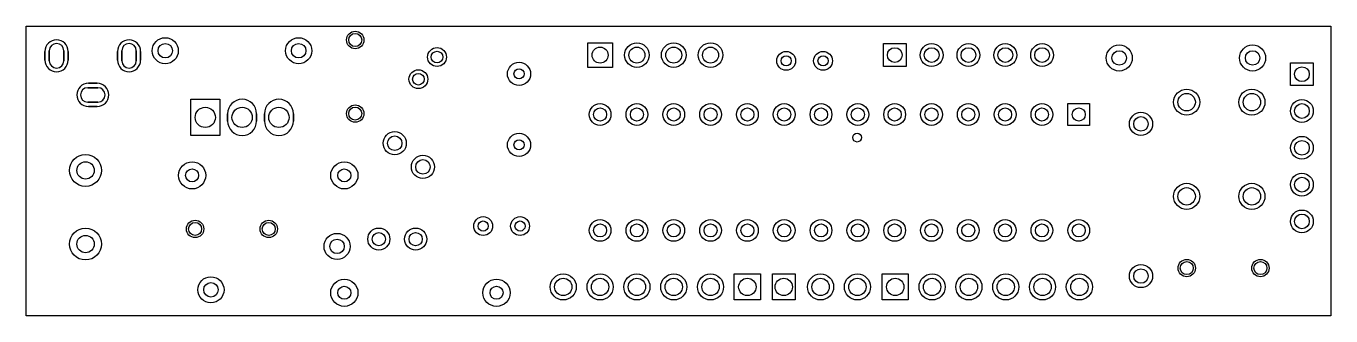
# Model space of a CAD drawing. Header units: millimetres. Extents: x 0 to 90, y -20 to 0.
import ezdxf

# ---------------------------------------------------------------- set-up
doc = ezdxf.new("R2010")
doc.units = ezdxf.units.MM

msp = doc.modelspace()

# ---------------------------------------------------------------- linework, layer by layer
for points in [[(0, 0), (90, 0), (90, -20), (0, -20), (0, 0)], [(1.3, -1.75), (1.3, -2.35)], [(1.6, -1.7), (1.6, -2.4)], [(2.6, -1.7), (2.6, -2.4)], [(2.9, -1.75), (2.9, -2.35)], [(6.3, -1.75), (6.3, -2.35)], [(6.6, -1.7), (6.6, -2.4)], [(7.6, -1.7), (7.6, -2.4)], [(7.9, -1.75), (7.9, -2.35)], [(38.74, -1.15), (40.44, -1.15), (40.44, -2.85), (38.74, -2.85)], [(59.133, -1.213), (60.707, -1.213), (60.707, -2.787), (59.133, -2.787)], [(88.787, -2.533), (88.787, -4.107), (87.213, -4.107), (87.213, -2.533)], [(4.25, -4.25), (4.95, -4.25)], [(4.3, -3.95), (4.9, -3.95)], [(4.25, -5.25), (4.95, -5.25)], [(11.359, -5.05), (13.361, -5.05), (13.361, -7.55), (11.359, -7.55)], [(73.36, -5.35), (73.36, -6.85), (71.86, -6.85), (71.86, -5.35)], [(4.3, -5.55), (4.9, -5.55)], [(13.9, -6.55), (13.9, -6.05)], [(15.9, -6.55), (15.9, -6.05)], [(16.44, -6.55), (16.44, -6.05)], [(18.44, -6.55), (18.44, -6.05)], [(50.65, -18.9), (48.85, -18.9), (48.85, -17.1), (50.65, -17.1)], [(51.473, -17.1), (53.047, -17.1), (53.047, -18.9), (51.473, -18.9)], [(59.05, -17.1), (60.85, -17.1), (60.85, -18.9), (59.05, -18.9)]]:
    msp.add_lwpolyline(points, close=True)
for centre, radius in [((9.6, -1.7), 0.9), ((18.8, -1.7), 0.9), ((22.7, -0.96), 0.6), ((22.7, -0.96), 0.45), ((9.6, -1.7), 0.5), ((18.8, -1.7), 0.5), ((28.343, -2.134), 0.65), ((28.343, -2.134), 0.4), ((39.59, -2), 0.55), ((42.13, -2), 0.85), ((42.13, -2), 0.55), ((44.67, -2), 0.85), ((44.67, -2), 0.55), ((47.21, -2), 0.85), ((47.21, -2), 0.55), ((52.43, -2.4), 0.65), ((54.97, -2.4), 0.65), ((59.92, -2), 0.51), ((62.46, -2), 0.787), ((62.46, -2), 0.51), ((65, -2), 0.787), ((65, -2), 0.51), ((67.54, -2), 0.787), ((67.54, -2), 0.51), ((70.08, -2), 0.787), ((70.08, -2), 0.51), ((75.4, -2.2), 0.9), ((75.4, -2.2), 0.5), ((84.6, -2.2), 0.9), ((84.6, -2.2), 0.5), ((34, -3.3), 0.8), ((52.43, -2.4), 0.35), ((54.97, -2.4), 0.35), ((27.057, -3.666), 0.65), ((27.057, -3.666), 0.4), ((34, -3.3), 0.35), ((88, -3.32), 0.51), ((80.05, -5.25), 0.9), ((84.55, -5.25), 0.9), ((39.59, -6.1), 0.75), ((42.13, -6.1), 0.75), ((44.67, -6.1), 0.75), ((47.21, -6.1), 0.75), ((49.75, -6.1), 0.75), ((52.29, -6.1), 0.75), ((54.83, -6.1), 0.75), ((57.37, -6.1), 0.75), ((59.91, -6.1), 0.75), ((62.45, -6.1), 0.75), ((64.99, -6.1), 0.75), ((67.53, -6.1), 0.75), ((70.07, -6.1), 0.75), ((80.05, -5.25), 0.6), ((84.55, -5.25), 0.6), ((88, -5.86), 0.787), ((88, -5.86), 0.51), ((12.36, -6.3), 0.7), ((14.9, -6.3), 0.7), ((17.44, -6.3), 0.7), ((22.7, -6.04), 0.6), ((22.7, -6.04), 0.45), ((39.59, -6.1), 0.45), ((42.13, -6.1), 0.45), ((44.67, -6.1), 0.45), ((47.21, -6.1), 0.45), ((49.75, -6.1), 0.45), ((52.29, -6.1), 0.45), ((54.83, -6.1), 0.45), ((57.37, -6.1), 0.45), ((59.91, -6.1), 0.45), ((62.45, -6.1), 0.45), ((64.99, -6.1), 0.45), ((67.53, -6.1), 0.45), ((70.07, -6.1), 0.45), ((72.61, -6.1), 0.45), ((76.9, -6.75), 0.8), ((76.9, -6.75), 0.5), ((25.427, -8.084), 0.8), ((25.427, -8.084), 0.5), ((34, -8.2), 0.8), ((34, -8.2), 0.35), ((57.32, -7.694), 0.305), ((88, -8.4), 0.787), ((88, -8.4), 0.51), ((4.1, -9.96), 1.1), ((27.373, -9.717), 0.8), ((4.1, -9.96), 0.6), ((11.45, -10.3), 0.94), ((11.45, -10.3), 0.45), ((21.95, -10.3), 0.94), ((21.95, -10.3), 0.45), ((27.373, -9.716), 0.5), ((88, -10.94), 0.787), ((88, -10.94), 0.51), ((80.05, -11.75), 0.9), ((80.05, -11.75), 0.6), ((84.55, -11.75), 0.9), ((84.55, -11.75), 0.6), ((11.66, -14), 0.6), ((16.74, -14), 0.6), ((31.53, -13.8), 0.65), ((31.53, -13.8), 0.35), ((34.07, -13.8), 0.65), ((34.07, -13.8), 0.35), ((39.59, -14.1), 0.75), ((42.13, -14.1), 0.75), ((44.67, -14.1), 0.75), ((47.21, -14.1), 0.75), ((49.75, -14.1), 0.75), ((52.29, -14.1), 0.75), ((54.83, -14.1), 0.75), ((57.37, -14.1), 0.75), ((59.91, -14.1), 0.75), ((62.45, -14.1), 0.75), ((64.99, -14.1), 0.75), ((67.53, -14.1), 0.75), ((70.07, -14.1), 0.75), ((72.61, -14.1), 0.75), ((88, -13.48), 0.787), ((88, -13.48), 0.51), ((4.1, -15.04), 1.1), ((11.66, -14), 0.45), ((16.74, -14), 0.45), ((21.449, -15.203), 0.9), ((24.33, -14.7), 0.762), ((24.33, -14.7), 0.457), ((26.87, -14.7), 0.762), ((26.87, -14.7), 0.457), ((39.59, -14.1), 0.45), ((42.13, -14.1), 0.45), ((44.67, -14.1), 0.45), ((47.21, -14.1), 0.45), ((49.75, -14.1), 0.45), ((52.29, -14.1), 0.45), ((54.83, -14.1), 0.45), ((57.37, -14.1), 0.45), ((59.91, -14.1), 0.45), ((62.45, -14.1), 0.45), ((64.99, -14.1), 0.45), ((67.53, -14.1), 0.45), ((70.07, -14.1), 0.45), ((72.61, -14.1), 0.45), ((4.1, -15.04), 0.6), ((21.449, -15.202), 0.5), ((80.06, -16.7), 0.6), ((85.14, -16.7), 0.6), ((37.05, -18), 0.9), ((39.59, -18), 0.9), ((42.13, -18), 0.9), ((44.67, -18), 0.9), ((47.21, -18), 0.9), ((54.8, -18), 0.9), ((57.34, -18), 0.9), ((62.49, -18), 0.9), ((65.03, -18), 0.9), ((67.57, -18), 0.9), ((70.11, -18), 0.9), ((72.65, -18), 0.9), ((76.9, -17.25), 0.8), ((76.9, -17.25), 0.5), ((80.06, -16.7), 0.45), ((85.14, -16.7), 0.45), ((12.751, -18.198), 0.9), ((12.751, -18.198), 0.5), ((21.95, -18.4), 0.94), ((21.95, -18.4), 0.45), ((32.45, -18.4), 0.94), ((32.45, -18.4), 0.45), ((37.05, -18), 0.6), ((39.59, -18), 0.6), ((42.13, -18), 0.6), ((44.67, -18), 0.6), ((47.21, -18), 0.6), ((49.75, -18), 0.6), ((52.26, -18), 0.6), ((54.8, -18), 0.6), ((57.34, -18), 0.6), ((59.95, -18), 0.6), ((62.49, -18), 0.6), ((65.03, -18), 0.6), ((67.57, -18), 0.6), ((70.11, -18), 0.6), ((72.65, -18), 0.6)]:
    msp.add_circle(centre, radius)
for centre, radius, start, end in [((2.1, -1.75), 0.8, 360, 180), ((2.1, -1.7), 0.5, 360, 180), ((7.1, -1.75), 0.8, 360, 180), ((7.1, -1.7), 0.5, 360, 180), ((2.1, -2.35), 0.8, 180, 360), ((2.1, -2.4), 0.5, 180, 360), ((7.1, -2.35), 0.8, 180, 360), ((7.1, -2.4), 0.5, 180, 360), ((4.3, -4.75), 0.8, 450, 270), ((4.25, -4.75), 0.5, 450, 270), ((4.9, -4.75), 0.8, 270, 450), ((4.95, -4.75), 0.5, 270, 450), ((14.9, -6.05), 1, 0, 180), ((17.44, -6.05), 1, 0, 180), ((14.9, -6.55), 1, 180, 0), ((17.44, -6.55), 1, 180, 0)]:
    msp.add_arc(centre, radius, start, end)

doc.saveas('drawing.dxf')
